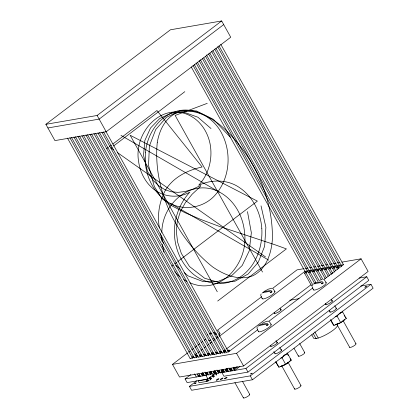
<?xml version="1.0" encoding="UTF-8"?>
<svg xmlns="http://www.w3.org/2000/svg" width="419" height="419" viewBox="0 0 419 419"><rect width="100%" height="100%" fill="white"/><g stroke="black" fill="none" stroke-linecap="round" stroke-linejoin="round"><path stroke-width="0.63" d="M161.813 232.498C162.074 201.34 195.448 174.833 223.846 194.783A46.389 38.134 80.2 0 1 244.665 233.755C248.111 263.085 220.609 296.359 189.833 282.736M261.178 293.923C259.916 295.484 261.854 297.239 262.215 298.752M257.418 326.83C256.15 328.391 258.094 330.146 258.45 331.659M280.793 358.036L282.055 357.836L284.538 355.181L287.623 353.61L291.289 360.193L285.716 364.42L278.944 367.222L275.608 361.953M335.174 316.387L337.065 316.088L339.547 313.433A7.107 1.587 -29.1 0 0 340.553 312.605M263.703 292.383A0.807 0.419 52.8 0 1 263.808 291.682L270.664 290.498A0.807 0.419 52.8 0 1 271.46 291.043L271.952 291.834L271.392 292.3L270.69 292.792L270.203 292.001A0.807 0.419 52.8 0 0 269.401 291.451L262.545 292.635A0.807 0.419 52.8 0 0 262.346 293.049M259.942 325.291A0.807 0.419 52.8 0 1 260.042 324.589L266.898 323.405A0.807 0.419 52.8 0 1 267.699 323.95L268.186 324.741L267.626 325.207L266.929 325.699L266.437 324.908A0.807 0.419 52.8 0 0 265.641 324.358L258.78 325.542A0.807 0.419 52.8 0 0 258.68 326.244M314.952 283.543A0.807 0.419 52.8 0 1 315.051 282.841L321.912 281.657A0.807 0.419 52.8 0 1 322.709 282.202L323.196 282.993L322.635 283.459L321.939 283.951L321.446 283.16A0.807 0.419 52.8 0 0 320.65 282.61L313.794 283.794A0.807 0.419 52.8 0 0 313.59 284.208M111.983 147.221L110.941 148.017L113.617 149.902M113.544 146.032L184.831 91.667M45.875 124.312L170.428 29.791L221.672 20.95L230.738 37.239L106.19 131.76L54.941 140.601L45.875 124.312L97.124 115.471L221.672 20.95M223.704 24.595L99.151 119.116L47.907 127.957M106.452 148.86L108.306 147.451M109.317 146.687L111.344 145.147M112.863 143.995L156.957 110.532L202.11 166.987C187.361 170.282 172.9 177.337 165.06 190.86C159.126 202.241 157.188 215.319 159.377 227.952M171.69 266.133L173.225 264.965M174.765 263.802L176.808 262.247M177.834 261.472L257.371 201.11L130.157 135.269L217.272 291.786M217.681 301.041L286.397 248.891L275.629 244.995L219.179 226.333L200.979 219.53L184.685 212.553L171.266 205.472L161.687 198.365L154.323 186.497L148.551 165.458L149.379 146.053L155.685 129.581L166.353 117.367L180.275 110.71L196.322 110.925L213.381 119.326L230.34 137.217M341.867 262.126L361.089 258.811L368.123 271.454L243.575 365.976L179.515 377.027L172.476 364.383L187.592 352.913M188.634 352.122L190.195 350.939M191.761 349.75L193.321 348.566M194.887 347.377L196.972 345.795M198.014 345.005L199.575 343.821M201.141 342.632L202.702 341.448M204.268 340.259L205.829 339.076M217.293 330.371L261.592 296.757M272.533 288.45L297.029 269.862L304.074 268.647M191.693 357.318L193.253 356.134M194.809 354.951L196.888 353.374M197.93 352.583L199.486 351.4M201.047 350.216L202.607 349.032M204.168 347.849L205.724 346.665M207.285 345.481L208.845 344.298M209.882 343.512L211.962 341.935M213.522 340.752L215.083 339.568M216.639 338.384L218.199 337.201M219.237 336.41L304.995 271.329L307.399 270.915L304.493 273.12L311.532 285.763L312.6 285.58M193.987 356.983L192.536 358.083L190.132 358.502M196.071 356.339L197.04 355.605L197.653 356.705M304.493 273.12L306.095 272.842L309.002 270.637L311.401 270.224L308.499 272.429L314.92 283.972M197.993 356.291L196.537 357.397L194.138 357.81M199.591 356.014L201.047 354.914L201.659 356.014M308.499 272.429L310.102 272.151L313.003 269.946L315.407 269.532L312.501 271.737L318.011 281.631M201.995 355.6L200.544 356.705L198.14 357.119M204.079 354.956L205.048 354.223L205.661 355.322M312.501 271.737L314.103 271.46L317.01 269.255L319.409 268.841L316.507 271.046L321.399 279.845M205.996 354.909L204.545 356.014L202.141 356.428M207.599 354.636L209.055 353.531L209.662 354.631M316.507 271.046L318.105 270.774L321.012 268.569L323.416 268.15L320.509 270.355L325.097 278.604M210.003 354.217L208.552 355.322L206.148 355.736M211.605 353.945L213.056 352.84L213.973 354.49M320.509 270.355L322.111 270.082L325.018 267.877L327.417 267.463L324.51 269.668L328.182 276.262M214.004 353.531L212.553 354.631L210.149 355.045M216.094 352.887L217.058 352.149L217.671 353.248M324.51 269.668L326.113 269.391L329.02 267.186L331.424 266.772L328.517 268.977L331.576 274.471M218.011 352.84L216.555 353.94L214.156 354.354M219.614 352.562L221.064 351.457L221.677 352.557M328.517 268.977L330.12 268.699L333.021 266.494L335.425 266.081L332.518 268.286L334.661 272.135M216.277 372.648L207.939 379.001L187.12 382.594L185.093 378.944L190.807 374.607M222.012 352.149L220.562 353.248L218.158 353.662M223.678 351.028L225.233 349.844M226.276 349.053L310.992 284.763M223.615 351.871L225.066 350.771L225.679 351.871M332.518 268.286L334.121 268.008L337.028 265.803L339.432 265.389L336.525 267.594L337.442 269.244M226.019 351.457L224.563 352.557L222.164 352.976M227.617 351.18L229.073 350.08L229.685 351.18M336.525 267.594L338.128 267.317L341.029 265.112L343.433 264.698L323.683 279.688M257.675 329.779L228.57 351.871L226.166 352.285M268.589 321.499L312.768 287.968M197.758 375.906L199.208 374.806M200.156 375.492L198.706 376.597L197.255 373.989M201.612 374.392L203.105 373.256M201.864 375.141L203.419 373.958M204.268 374.722L202.707 375.906L201.261 373.303M205.305 373.937L207.379 372.36M360.712 286.067L370.956 284.297L373.125 288.188L252.448 379.766L191.593 390.267L189.425 386.376L196.71 380.85M205.849 374.46L207.389 373.292M206.42 374.968L207.95 373.806M209.479 372.648L211.008 371.485M185.093 378.944L206.714 375.215L208.248 374.047M209.275 373.271L211.328 371.711M172.476 364.383L236.536 353.332L361.089 258.811M210.385 373.366L211.935 372.187M206.866 372.334L208.316 374.937L210.715 374.523L212.271 373.345M213.302 372.559L215.371 370.988M213.879 373.062L215.439 371.878M217.838 371.464L219.399 370.281M217.88 372.376L219.436 371.192M207.133 381.342L206.117 379.52L198.114 380.897L199.125 382.725L207.133 381.342L208.102 380.609L207.086 378.781M215.848 374.727L216.817 373.994L216.057 372.622M214.58 370.433L216.319 373.559L218.723 373.14L220.279 371.962M221.316 371.176L223.395 369.6M209.662 380.3L210.631 379.567L209.343 377.257M218.875 370.26L220.326 372.868L223.4 370.532M223.966 371.045L221.923 372.591L223.956 376.236L247.98 372.093L368.793 280.405L366.766 276.76L359.177 278.069M224.982 370.27L227.533 368.338M224.265 371.286L222.725 372.454L221.279 369.846M225.804 370.118L227.344 368.95M225.883 370.998L227.952 369.427M228.282 370.585L226.731 371.763L225.281 369.155M229.319 369.799L230.869 368.62M229.895 370.302L231.45 369.118M233.011 367.934L234.053 367.144M232.294 369.888L230.733 371.072L228.994 367.945M233.336 369.097L236.452 366.73M233.902 369.605L237.552 366.835M239.956 366.421L234.74 370.38L233.289 367.777M220.326 372.868L245.948 368.448L366.766 276.76M189.425 386.376L250.284 375.874L370.956 284.297M330.313 319.66L332.754 324.049L333.959 325.474L340.731 322.672L346.298 318.445L342.114 311.113M216.377 334.048L215.68 334.54L215.188 333.749A0.807 0.419 52.8 0 0 214.392 333.199M339.547 313.433L342.632 311.862M264.321 291.32L268.516 289.089L271.968 288.193M261.927 323.389L266.274 321.431L268.202 321.095M207.227 103.346L175.152 115.445L262.504 272.031M319.938 280.18L321.289 279.683M337.473 324.809A13.659 3.048 -29.1 0 1 331.576 331.335A13.659 3.048 -29.1 0 1 318.241 338.033L316.02 338.552L313.223 333.534M305.357 268.427L307.918 267.987M309.84 267.652L311.762 267.322M313.684 266.992L315.607 266.662M317.529 266.327L320.09 265.887M321.373 265.667L323.934 265.222M325.856 264.892L327.778 264.562M329.701 264.227L332.262 263.787M333.54 263.567L336.106 263.122M337.384 262.902L339.95 262.462M270.14 292.148L271.952 291.834M321.389 283.307L323.196 282.993M289.723 300.271L299.061 298.663M209.416 333.32L211.286 332.995M213.156 332.676L215.026 332.351M209.406 334.063L211.899 333.629M215.13 333.896L216.335 333.686M266.374 325.055L268.186 324.741M195.443 355.878L197.04 355.605M199.444 355.192L201.047 354.914M203.445 354.5L205.048 354.223M207.452 353.809L209.055 353.531M211.454 353.117L213.056 352.84M215.46 352.426L217.058 352.149M219.462 351.735L221.064 351.457M223.468 351.043L225.066 350.771M227.47 350.352L229.073 350.08M217.623 371.648L219.546 371.318M222.112 370.878L223.39 370.658M219.069 372.47L220.305 372.261M210.438 379.033L211.6 378.834L210.568 376.985M207.101 380.782L208.102 380.609M314.931 338.641L316.46 338.604M187.015 281.468L183.763 279.578M120.986 135.368L219.341 192.143M170.58 203.482L268.705 260.126M117.362 152.537L265.51 256.92M180.123 276.949L178.562 275.817L174.723 271.685M175.723 265.295L180.186 269.108M184.156 272.502L188.121 275.891L203.288 281.641L218.116 281.427L231.466 275.849L242.208 265.489L249.216 250.934L251.353 232.781L247.488 211.616M211.024 128.544L197.925 117.231L184.355 112.35L171.287 113.067L159.697 118.556L150.557 127.978L144.843 140.501L143.523 155.297L147.577 171.533L153.422 180.725L158.948 185.984L164.887 189.65L171.23 191.766L177.991 192.368L185.161 191.499L192.745 189.184L200.748 185.47L200.287 186.67L192.08 194.301L185.392 202.587L180.406 211.516L177.321 221.08L176.32 231.267L177.598 242.062L181.343 253.448L189.488 266.505L204.64 278.242L220.19 282.883L235.043 281.212L248.132 274.021L258.355 262.1L264.635 246.241L265.887 227.234L261.027 205.865M345.497 317.497L346.298 318.445M290.084 358.769L291.289 360.193M287.104 352.861L287.623 353.61M324.306 279.871L326.202 282.657M273.062 288.712L274.953 291.498M269.297 321.619L271.193 324.406M218.048 330.46L219.944 333.246M220.761 44.304L343.475 264.777M218.996 45.86L341.71 266.332M217.712 46.708L339.474 265.468M338.128 267.317L338.735 268.417M215.947 48.264L337.704 267.023M214.664 49.112L335.467 266.154M334.121 268.008L335.65 270.758M212.894 50.668L333.702 267.715M211.611 51.516L331.471 266.861M330.12 268.699L332.869 273.649M209.846 53.072L329.706 268.422M208.562 53.92L327.459 267.537M326.113 269.391L329.481 275.435M206.478 54.905L325.694 269.092M205.514 56.324L323.458 268.228M322.111 270.082L326.396 277.776M203.744 57.88L321.692 269.784M202.461 58.728L319.451 268.919M344.177 315.376L344.79 316.471M318.105 270.774L323.002 279.567M200.376 59.713L317.686 270.475M199.093 60.561L315.449 269.611M331.324 299.491L332.272 301.198M334.802 305.739L336.384 308.578M343.02 320.498L355.972 343.779M314.103 271.46L319.304 280.809M197.328 62.117L313.684 271.166M337.065 316.088L340.731 322.672M196.045 62.965L311.448 270.302M310.102 272.151L315.91 282.595M194.28 64.521L309.678 271.858M192.997 65.369L307.761 271.564M325.354 303.644L325.982 304.775M329.145 310.453L330.093 312.16M336.729 324.081L349.687 347.361M306.095 272.842L312.825 284.936M191.226 66.925L305.676 272.549M330.905 319.985L333.959 325.474M314.826 331.9L318.241 338.033M311.767 334.797L313.632 338.138A13.659 3.048 -29.1 0 0 314.444 338.589M280.075 308.332L281.023 310.039M299.669 343.533L304.728 352.62M274.105 312.485L274.738 313.616M294.012 348.252L298.438 356.202M287.638 354.38L288.251 355.48M275.995 340.673L277.263 342.946M279.792 347.487L281.369 350.326M288.005 362.246L300.962 385.527M282.055 357.836L285.716 364.42M270.339 345.392L270.973 346.523M273.817 351.635L275.084 353.908M281.72 365.829L294.672 389.11M280.075 366.363L280.191 366.573A6.542 1.461 -29.1 0 0 286.324 363.907A6.542 1.461 -29.1 0 0 290.367 360.371M275.891 361.733L278.944 367.222M250.284 375.874L252.448 379.766M245.948 368.448L247.98 372.093M236.536 353.332L243.575 365.976M97.124 115.471L106.19 131.76M105.897 131.472L228.622 351.96M242.449 381.311L249.714 394.368M103.498 131.891L226.218 352.374M101.896 132.163L224.935 353.222M230.885 368.191L232.336 370.794M99.492 132.577L222.211 353.065M97.889 132.854L220.614 353.343M234.897 382.62L243.429 397.95M226.595 368.359L228.334 371.485M95.49 133.268L218.21 353.756M93.887 133.546L216.607 354.034M222.877 369.568L224.327 372.177M91.483 133.96L214.209 354.448M222.007 370.464L222.515 371.381M89.881 134.237L212.606 354.725M87.482 134.651L210.202 355.139M216.984 370.019L218.723 373.14M85.879 134.928L208.599 355.417M83.475 135.342L206.2 355.831M215.413 373.308L216.44 375.157M213.271 371.229L214.722 373.832L212.318 374.246L210.867 371.643M81.878 135.62L204.598 356.108M213.475 374.78L214.502 376.629M213.151 374.827L213.915 376.199L212.946 376.932L212.182 375.565M79.474 136.034L202.194 356.522M212.25 375.052L213.538 377.362M209.264 371.92L210.715 374.523M77.871 136.311L200.596 356.794M210.249 377.032L211.008 378.404L210.039 379.137L209.28 377.77M75.472 136.725L198.192 357.213M204.975 372.088L206.714 375.215M73.87 136.997L196.59 357.486M205.912 375.356L207.939 379.001M207.667 379.19L208.693 381.039M202.571 372.501L204.31 375.628M71.466 137.416L194.186 357.899M206.101 380.95L206.373 381.437M69.863 137.689L192.588 358.177M198.857 373.717L200.308 376.32M67.464 138.102L190.184 358.591M194.563 373.884L196.302 377.011M313.464 289.911L312.024 286.496M160.404 233.634L163.342 243.413M162.221 244.261L163.944 252.149M161.703 236.285L161.959 241.197M285.543 354.354A7.107 1.587 -29.1 0 1 283.637 355.831M288.188 362.362A6.542 1.461 -29.1 0 1 286.208 363.697M285.098 364.341A6.542 1.461 -29.1 0 1 283.972 364.928M283.417 365.195A6.542 1.461 -29.1 0 1 281.819 365.866M270.695 324.201A7.338 1.639 -29.1 0 1 265.897 329.308A7.338 1.639 -29.1 0 1 258.392 331.204M300.716 385.422A3.619 0.807 -29.1 0 1 297.935 388.172A3.619 0.807 -29.1 0 1 294.829 388.554M344.617 319.372A6.542 1.461 -29.1 0 1 343.198 320.614M338.981 323.18A6.542 1.461 -29.1 0 1 335.085 324.615L335.2 324.825A6.542 1.461 -29.1 0 0 344.732 319.582M325.704 282.453A7.338 1.639 -29.1 0 1 320.907 287.56A7.338 1.639 -29.1 0 1 313.402 289.456M355.731 343.68A3.619 0.807 -29.1 0 1 353.358 346.199A3.619 0.807 -29.1 0 1 349.656 347.136M274.461 291.294A7.338 1.639 -29.1 0 1 269.658 296.401A7.338 1.639 -29.1 0 1 262.153 298.297M304.482 352.52A3.619 0.807 -29.1 0 1 301.696 355.265A3.619 0.807 -29.1 0 1 298.595 355.647M207.431 335.085A0.807 0.419 52.8 0 1 207.536 334.383M219.446 333.042A7.338 1.639 -29.1 0 1 218.838 335.21M217.691 336.164A7.338 1.639 -29.1 0 1 216.262 337.164M214.093 338.458A7.338 1.639 -29.1 0 1 212.962 339.044M210.804 339.998A7.338 1.639 -29.1 0 1 208.594 340.652M249.473 394.263A3.619 0.807 -29.1 0 1 246.686 397.013A3.619 0.807 -29.1 0 1 243.58 397.395M335.839 308.133A3.855 0.859 -29.1 0 1 333.791 310.783A3.855 0.859 -29.1 0 1 330.046 311.432M281.023 349.729A3.855 0.859 -29.1 0 1 279.819 351.871A3.855 0.859 -29.1 0 1 275.063 353.62M280.536 309.39A3.912 0.875 -29.1 0 1 278.2 312.186A3.912 0.875 -29.1 0 1 274.613 312.679M331.759 300.554A3.912 0.875 -29.1 0 1 329.486 303.325A3.912 0.875 -29.1 0 1 325.846 303.859M276.87 342.25A3.912 0.875 -29.1 0 1 274.419 345.094A3.912 0.875 -29.1 0 1 270.936 345.513M145.403 152.799L145.304 161.964A46.263 38.035 80.2 0 0 166.071 200.853C181.39 212.056 204.063 208.678 215.984 194.102C229.822 177.719 231.67 153.239 222.18 134.279C213.863 116.87 192.95 105.143 174.021 112.051C157.256 118.294 146.959 135.484 145.403 152.799M261.823 228.669C262.53 241.438 259.403 254.391 252.248 265.059A57.214 47.038 80.2 0 1 230.942 281.615C217.283 286.261 201.858 282.191 191.389 272.518A48.311 39.716 80.2 0 1 174.838 239.055C172.733 222.096 178.269 204.598 189.896 192.059C178.143 198.81 162.666 197.113 152.506 188.199A37.925 31.179 80.2 0 1 138.589 161.341C133.268 130.958 164.897 98.03 194.165 118.189A37.935 31.189 80.2 0 1 210.024 143.57C212.915 158.225 208.976 174.231 198.679 185.219C212.045 179.18 228.187 179.301 240.323 188.189A48.379 39.774 80.2 0 1 261.823 228.669M157.272 142.45C152.652 188.974 176.362 238.139 212.59 266.877C224.17 274.911 239.139 281.28 253.092 275.66C266.667 268.773 271.475 252.976 272.423 238.793C272.942 195.951 252.631 153.532 220.64 125.37C209.05 116.351 194.421 108.437 179.295 111.973C166.024 116.11 159.419 129.633 157.272 142.45M194.61 383.605L196.061 382.893L194.61 383.605M250.662 373.937L252.112 373.224L250.662 373.937M364.944 287.209L366.395 286.491L364.944 287.209M216.686 380.206A1.451 0.325 -29.1 0 0 218.87 378.965A1.451 0.325 -29.1 0 0 217.461 379.205A1.451 0.325 -29.1 0 0 216.686 380.206M224.825 378.802A1.451 0.325 -29.1 0 0 227.004 377.561A1.451 0.325 -29.1 0 0 225.595 377.802A1.451 0.325 -29.1 0 0 224.825 378.802M220.755 379.504A1.451 0.325 -29.1 0 0 222.934 378.263A1.451 0.325 -29.1 0 0 221.525 378.504A1.451 0.325 -29.1 0 0 220.755 379.504"/></g></svg>
